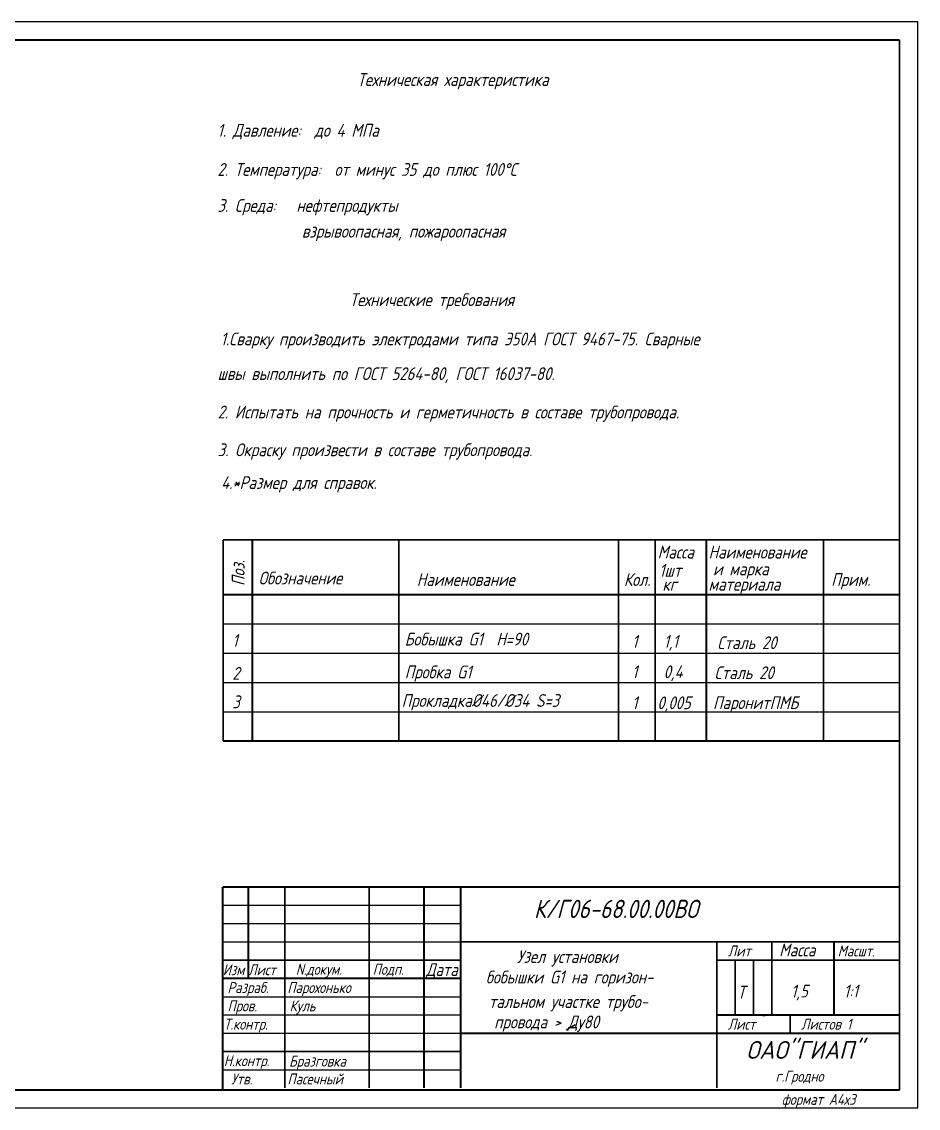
# Model space of a CAD drawing. Extents: x 1024 to 1654, y 110 to 407.
# Drawn here: x 1409.2 to 1654, y 109.9 to 406.9 of the extents above; entities that cross this region are included whole.
import ezdxf
from ezdxf.enums import TextEntityAlignment as Align

# ---------------------------------------------------------------- set-up
doc = ezdxf.new("R2010")
doc.units = 0
doc.header["$LTSCALE"] = 0.6
doc.header["$MEASUREMENT"] = 0
doc.layers.get('0').update_dxf_attribs({"linetype": 'CONTINUOUS'})
doc.styles.add('ROMANC', font='romanc', dxfattribs={"width": 0.8, "oblique": 15, "height": 3.5})

msp = doc.modelspace()

# ---------------------------------------------------------------- linework, layer by layer
for p, q in [((1653.9254, 406.8856), (1023.9254, 406.8856)), ((1653.9254, 109.8856), (1653.9254, 406.8856)), ((1653.9254, 109.8856), (1653.9254, 401.8856)), ((1464.151, 242.262), (1648.781, 242.262)), ((1464.151, 234.262), (1648.781, 234.262)), ((1464.151, 226.262), (1648.781, 226.262)), ((1464.151, 218.262), (1648.781, 218.262)), ((1464.0284, 165.3856), (1529.0284, 165.3856)), ((1464.0284, 160.3856), (1529.0284, 160.3856)), ((1464.0284, 155.3856), (1529.0284, 155.3856)), ((1464.0284, 140.3856), (1529.0284, 140.3856)), ((1464.0284, 135.3856), (1529.0284, 135.3856)), ((1611.454, 135.247), (1612.24, 135.247)), ((1560.312, 132.701), (1557.889, 131.221)), ((1464.0284, 130.3856), (1649.0284, 130.3856)), ((1464.0284, 125.3856), (1529.0284, 125.3856)), ((1529.0284, 125.3856), (1464.0284, 125.3856)), ((1464.0284, 125.3856), (1529.0284, 125.3856)), ((1464.0284, 120.3856), (1529.0284, 120.3856)), ((1653.9254, 109.8856), (1023.9254, 109.8856)), ((1654.0284, 109.8856), (1654.0284, 109.8856))]:
    msp.add_line(p, q)
at = {"const_width": 0.5}
for points in [[(1648.9254, 401.8856), (1043.9254, 401.8856)], [(1648.9254, 114.8856), (1648.9254, 401.8856)], [(1648.9254, 114.8856), (1648.9254, 401.8856)], [(1464.151, 265.262), (1648.781, 265.262)], [(1464.151, 210.262), (1464.151, 265.262)], [(1472.151, 210.262), (1472.151, 265.262)], [(1512.151, 210.262), (1512.151, 265.262)], [(1572.151, 210.262), (1572.151, 265.262)], [(1582.151, 210.262), (1582.151, 265.262)], [(1596.151, 210.262), (1596.151, 265.262)], [(1628.151, 210.262), (1628.151, 265.262)], [(1464.151, 250.262), (1648.781, 250.262)], [(1464.151, 210.262), (1648.781, 210.262)], [(1464.0284, 170.3856), (1649.0284, 170.3856)], [(1464.0284, 115.3856), (1464.0284, 170.3856)], [(1464.0284, 170.3856), (1464.0284, 114.8856)], [(1471.0284, 145.3856), (1471.0284, 170.3856)], [(1481.0284, 115.3856), (1481.0284, 170.3856)], [(1504.0284, 115.3856), (1504.0284, 170.3856)], [(1519.0284, 115.3856), (1519.0284, 170.3856)], [(1529.0284, 115.3856), (1529.0284, 170.3856)], [(1529.0284, 155.3856), (1649.0284, 155.3856)], [(1599.0284, 115.3856), (1599.0284, 155.3856)], [(1614.0284, 135.3856), (1614.0284, 155.3856)], [(1631.0284, 135.3856), (1631.0284, 155.3856)], [(1464.0284, 150.3856), (1529.0284, 150.3856)], [(1464.0284, 150.3856), (1529.0284, 150.3856)], [(1599.0284, 150.3856), (1649.0284, 150.3856)], [(1599.0284, 150.3856), (1649.0284, 150.3856)], [(1604.0284, 135.3856), (1604.0284, 150.3856)], [(1609.0284, 135.3856), (1609.0284, 150.3856)], [(1464.0284, 145.3856), (1529.0284, 145.3856)], [(1464.0284, 145.3856), (1529.0284, 145.3856)], [(1599.0284, 135.3856), (1649.0284, 135.3856)], [(1599.0284, 135.3856), (1649.0284, 135.3856)], [(1619.0284, 130.3856), (1619.0284, 135.3856)], [(1529.0284, 130.3856), (1649.0284, 130.3856)], [(1599.0284, 130.3856), (1649.0284, 130.3856)], [(1648.9254, 114.8856), (1031.5926, 114.8856)]]:
    msp.add_lwpolyline(points, dxfattribs=at)

# ---------------------------------------------------------------- texts
at = {"style": 'ROMANC', "oblique": 15, "width": 0.8}
for s, height, p in [('Техническая характеристика', 3.5, (1500.812, 389.316)), ('1. Давление:  до 4 МПа', 3.5, (1462.60728, 375.45532)), ('2. Температура:  от минус 35 до плюс 100%%DС', 3.5, (1462.60728, 364.75232)), ('3. Среда:   нефтепродукты', 3.5, (1462.60728, 354.90932)), ('      взрывоопасная, пожароопасная', 3.5, (1474.53028, 347.86832)), ('Технические требования', 3.5, (1498.719, 329.154)), ('1.Сварку производить электродами типа Э50А ГОСТ 9467-75. Сварные', 3.5, (1463.467, 318.419)), ('  швы выполнить по ГОСТ 5264-80, ГОСТ 16037-80.', 3.5, (1458.932, 308.936)), ('2. Испытать на прочность и герметичность в составе трубопровода.', 3.5, (1462.65128, 298.45232)), ('3. Окраску произвести в составе трубопровода.', 3.5, (1462.65128, 288.12532)), ('4.*Размер для справок.', 3.5, (1463.62828, 279.15932)), ('Масса', 3.5, (1582.851, 260.162)), ('Наименование', 3.5, (1596.751, 260.162)), ('1шт', 3.5, (1583.251, 255.162)), ('Обозначение', 3.5, (1473.851, 253.062)), ('Наименование', 3.5, (1517.051, 252.662)), ('Кол.', 3.5, (1573.651, 252.662)), ('и марка', 3.5, (1597.951, 255.542)), ('Прим.', 3.5, (1630.251, 252.662)), ('кг', 3.5, (1584.151, 251.362)), ('материала', 3.5, (1596.751, 251.362)), ('1', 3.5, (1466.663, 235.994)), ('  Бобышка G1  H=90', 3.5, (1510.046, 236.374)), ('1', 3.5, (1575.858, 235.739)), ('1,1', 3.5, (1584.486, 235.739)), ('Сталь 20', 3.5, (1599.145, 235.381)), ('2', 3.5, (1466.663, 227.022)), ('  Пробка G1  ', 3.5, (1510.046, 227.402)), ('1', 3.5, (1575.858, 227.457)), ('0,4', 3.5, (1584.486, 227.457)), ('Сталь 20', 3.5, (1598.364, 227.189)), ('  Прокладка%%C46/%%C34 S=3  ', 3.5, (1509.208, 219.6)), ('3', 3.5, (1466.663, 219.22)), ('1', 3.5, (1575.858, 218.965)), ('0,005', 3.5, (1582.759, 218.965)), ('ПаронитПМБ', 3.5, (1597.974, 218.997)), ('Масса', 3.5, (1616.0284, 151.3856)), (' Узел установки ', 3.5, (1542.5913, 149.5887)), ('Лит', 3, (1602.0284, 151.3856)), ('Лит', 3, (1602.0284, 151.3856)), ('Масшт.', 3, (1632.0284, 151.3856)), ('Изм', 3, (1464.0784, 146.2456)), ('Лист', 3, (1471.0084, 146.2456)), ('N.докум.', 3, (1484.0284, 146.3856)), ('Подп.', 3, (1505.0284, 146.3856)), (' бобышки G1 на горизон-', 3.5, (1534.0673, 143.9977)), ('Разраб.', 3, (1465.3584, 141.3856)), ('Парохонько', 3, (1481.6984, 141.3856)), ('Т', 3.5, (1604.6484, 139.8556)), ('1,5', 3.5, (1619.2964, 140.1656)), ('1:1', 3.5, (1633.6884, 140.1656)), ('тальном участке трубо-', 3.5, (1536.7253, 137.3037)), ('Пров.', 3, (1465.3584, 136.3856)), ('Куль', 3, (1482.3284, 136.3856)), ('Т.контр.', 3, (1464.3584, 131.3856)), ('провода > Ду80', 3.5, (1538.1873, 131.7307)), ('Лист ', 3, (1602.0284, 131.3856)), ('Листов 1', 3, (1622.0284, 131.3856)), ('Н.контр.', 3, (1464.3584, 121.3856)), ('Бразговка', 3, (1482.1884, 121.2756)), ('Утв.', 3, (1466.3584, 116.3856)), ('Пасечный', 3, (1481.7284, 116.3856)), ('г.Гродно', 3, (1615.0284, 117.1356)), ('формат А4х3', 3, (1616.7384, 110.8156))]:
    msp.add_text(s, height=height, dxfattribs=at).set_placement(p)
msp.add_text('Поз.', height=3.5, rotation=90, dxfattribs=at).set_placement((1470.051, 252.662))
at = {"color": 0, "linetype": 'BYBLOCK', "style": 'ROMANC', "oblique": 15, "width": 0.8}
msp.add_text('К/Г06-68.00.00ВО', height=5, dxfattribs=at).set_placement((1571.4584, 161.8756), align=Align.CENTER)
at = {"style": 'ROMANC', "oblique": 15, "width": 0.557419}
msp.add_text('Дата', height=3.5, dxfattribs=at).set_placement((1519.5684, 146.0456), (1528.2084, 146.0456), align=Align.FIT)
at = {"style": 'ROMANC', "oblique": 15, "width": 0.8}
msp.add_text('ОАО"ГИАП"', height=4.883721, dxfattribs=at).set_placement((1607.0284, 123.3856), (1639.0284, 123.3856), align=Align.ALIGNED)

doc.saveas('drawing.dxf')
